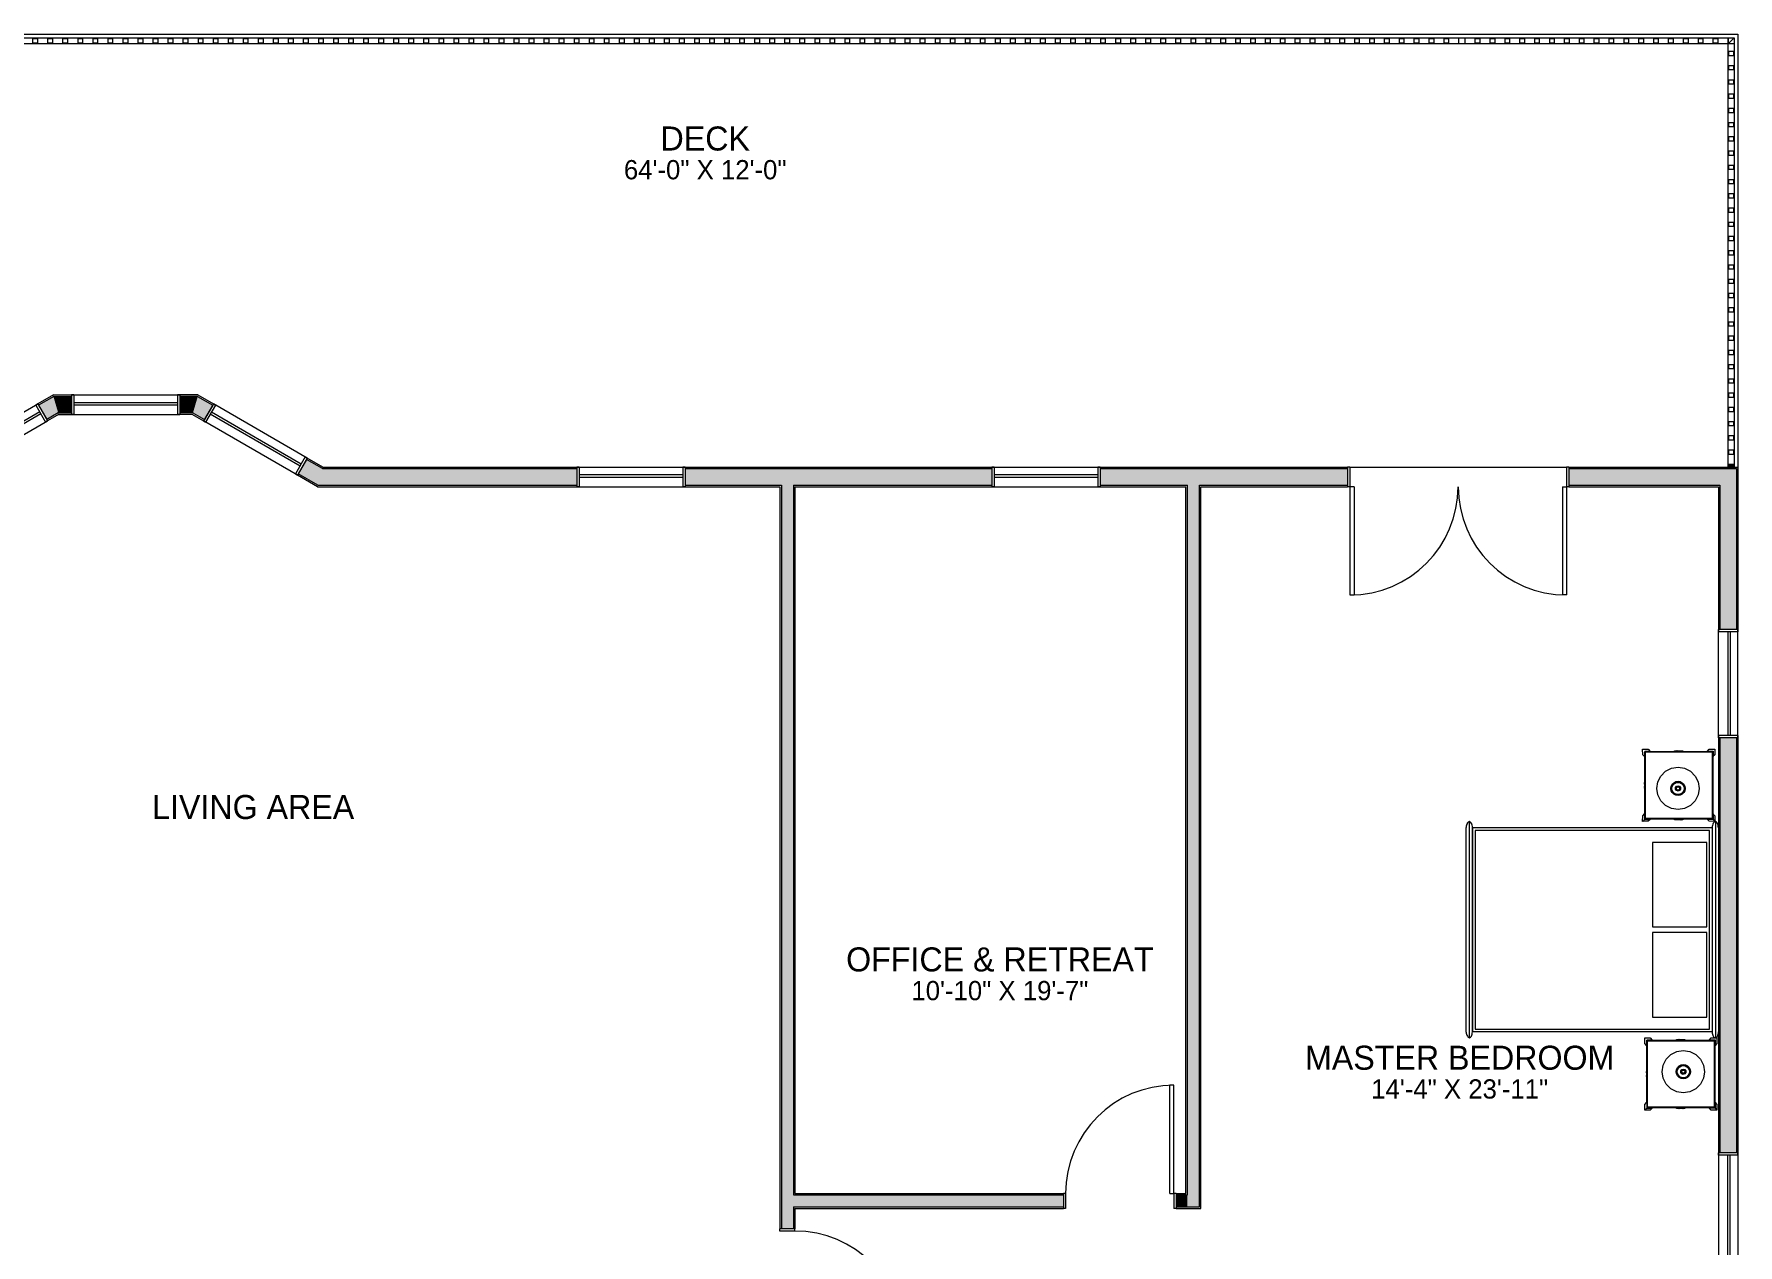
# Model space of a CAD drawing. Header units: inches. Extents: x 99 to 15695, y -7208 to 2559.
# Drawn here: x 10858 to 11424, y -4568 to -4166 of the extents above; entities that cross this region are included whole.
import ezdxf

# ---------------------------------------------------------------- set-up
doc = ezdxf.new("R2010")
doc.units = ezdxf.units.IN
doc.header["$LTSCALE"] = 96
doc.header["$MEASUREMENT"] = 0
for name, color, linetype, lineweight in [('Common', 4, 'Continuous', 5), ('Doors', 5, 'Continuous', 5), ('Room Labels', 7, 'Continuous', 18), ('Stair', 190, 'Continuous', 18), ('Walls_  Normal', 6, 'Continuous', 13), ('Windows', 5, 'Continuous', 5)]:
    doc.layers.add(name, color=color, linetype=linetype, lineweight=lineweight)
for name, color, linetype, lineweight, true_color in [('Electrical', 7, 'Continuous', 20, 0xff0a0a), ('Furniture_ Interior', 7, 'Continuous', 25, 0x8080c0), ('Hatch', 7, 'Continuous', 0, 0x919191)]:
    doc.layers.add(name, color=color, linetype=linetype, lineweight=lineweight, true_color=true_color)
doc.styles.get("Standard").update_dxf_attribs({"font": 'arial.ttf'})

# ---------------------------------------------------------------- blocks, each defined once
blk = doc.blocks.new('-Ready to Use Furn_Tables_Oriental Box Chest')
at = {"layer": 'Furniture_ Interior', "color": 163, "lineweight": 0, "true_color": 0x8080c0, "transparency": 33554687}
for p, q in [((12.34, 25.43), (13.03, 26.06)), ((-12.45, 12.41), (-12.45, 13.75)), ((-12.39, 13.91), (-12.02, 13.91)), ((-12.02, 13.76), (-12.39, 13.76)), ((-12.33, 13.78), (-12.34, 13.79)), ((-12.34, 13.75), (-12.34, 12.41)), ((-12.34, 12.37), (-12.33, 12.38)), ((-12.32, 13.77), (-12.32, 13.77)), ((-12.31, 12.4), (-12.02, 12.4)), ((-12.3, 13.77), (-12.3, 13.77)), ((11.99, 13.91), (12.37, 13.91)), ((12.37, 13.76), (11.99, 13.76)), ((11.99, 12.4), (12.37, 12.4)), ((12.24, 13.76), (12.24, 12.4)), ((12.28, 13.77), (12.28, 13.77)), ((12.28, 12.39), (12.28, 12.39)), ((12.29, 13.78), (12.32, 13.79)), ((12.3, 13.77), (12.3, 13.77)), ((12.31, 12.4), (12.3, 12.4)), ((12.3, 12.39), (12.3, 12.39)), ((12.32, 13.79), (12.31, 13.78)), ((12.31, 12.41), (12.31, 13.75)), ((12.31, 12.38), (12.32, 12.37)), ((12.32, 12.52), (12.32, 13.64)), ((12.33, 13.9), (12.34, 13.9)), ((12.43, 14.49), (12.43, 13.9)), ((12.43, 13.75), (12.43, 12.41)), ((-12.45, 11.57), (-12.45, 12.26)), ((-12.02, 12.25), (-12.39, 12.25)), ((-12.35, 12.26), (-12.37, 12.26)), ((-12.34, 12.25), (-12.34, 11.57)), ((12.37, 12.25), (11.99, 12.25)), ((12.31, 11.57), (12.31, 12.25)), ((12.34, 12.26), (12.33, 12.26)), ((12.43, 12.26), (12.43, 11.57)), ((-12.26, 2.68), (-12.26, 0.78)), ((-10.35, 0.78), (-12.26, 0.78)), ((-3.06, 0.97), (-3.06, 1.07)), ((-1.19, 0.87), (-1.19, 0.97)), ((1.17, 0.97), (1.17, 0.87)), ((3.04, 1.07), (3.04, 0.97)), ((12.34, 0.72), (12.34, 2.68))]:
    blk.add_line(p, q, dxfattribs=at)
at = {"layer": 'Furniture_ Interior', "lineweight": 0, "transparency": 33554687}
for p, q in [((-2.92, 0.97), (-2.92, 1.07)), ((2.9, 1.07), (2.9, 0.97))]:
    blk.add_line(p, q, dxfattribs=at)
at = {"layer": 'Furniture_ Interior', "color": 163, "lineweight": 0, "true_color": 0x8080c0, "transparency": 33554687}
for points in [[(-12.26, 23.39), (-12.36, 23.39), (-13.01, 24.04), (-13.03, 26.06), (-11, 26.04), (-10.35, 25.39), (-10.35, 25.29), (10.35, 25.29), (10.35, 25.39), (11, 26.04), (13.03, 26.06), (13.01, 24.04), (12.36, 23.39), (12.25, 23.39), (12.25, 2.68), (12.36, 2.68), (13.01, 2.03), (13.03, 0), (11, 0.03), (10.35, 0.68), (10.35, 0.78), (-10.35, 0.78), (-10.35, 0.68), (-11, 0.03), (-13.03, 0), (-13.01, 2.03), (-12.26, 2.68)], [(-12.47, 13.84), (-12.46, 13.87), (-12.43, 13.9), (-12.39, 13.91), (-12.36, 13.9), (-12.33, 13.87), (-12.32, 13.84), (-12.33, 13.8), (-12.36, 13.77), (-12.39, 13.76), (-12.43, 13.77), (-12.46, 13.8)], [(-12.47, 12.32), (-12.46, 12.36), (-12.43, 12.39), (-12.39, 12.4), (-12.36, 12.39), (-12.33, 12.36), (-12.32, 12.32), (-12.33, 12.29), (-12.36, 12.26), (-12.39, 12.25), (-12.43, 12.26), (-12.46, 12.29)], [(-12.34, 13.79), (-12.32, 13.78)], [(12.32, 12.37), (12.29, 12.38)], [(12.33, 13.77), (12.31, 13.8), (12.3, 13.84), (12.31, 13.87), (12.33, 13.9), (12.37, 13.91), (12.41, 13.9), (12.44, 13.87), (12.45, 13.84), (12.44, 13.8), (12.41, 13.77), (12.37, 13.76)], [(12.33, 12.26), (12.31, 12.29), (12.3, 12.32), (12.31, 12.36), (12.33, 12.39), (12.37, 12.4), (12.41, 12.39), (12.44, 12.36), (12.45, 12.32), (12.44, 12.29), (12.41, 12.26), (12.37, 12.25)], [(12.34, 13.64), (12.32, 13.64), (12.31, 13.65), (12.32, 13.65), (12.34, 13.66), (12.37, 13.66), (12.4, 13.66), (12.42, 13.65), (12.43, 13.65), (12.42, 13.64), (12.4, 13.64), (12.37, 13.64)]]:
    blk.add_lwpolyline(points, close=True, dxfattribs=at)
for points in [[(-12.02, 23.43), (-12.37, 23.43), (-12.37, 25.43), (-10.37, 25.43), (-10.37, 25.08)], [(11.99, 25.08), (11.99, 1.07), (-12.02, 1.07), (-12.02, 25.08), (11.99, 25.08)], [(10.34, 25.08), (10.34, 25.43), (12.34, 25.43), (12.34, 23.43), (11.99, 23.43)], [(-12.31, 13.76), (-12.32, 13.76), (-12.35, 13.75), (-12.39, 13.74), (-12.44, 13.75), (-12.47, 13.76), (-12.49, 13.77), (-12.49, 13.88), (-12.47, 13.89), (-12.44, 13.9), (-12.42, 13.9)], [(-12.49, 13.77), (-12.47, 13.78), (-12.45, 13.79)], [(-12.42, 12.26), (-12.44, 12.26), (-12.47, 12.27), (-12.49, 12.28), (-12.49, 12.39), (-12.47, 12.4), (-12.44, 12.41), (-12.39, 12.42), (-12.35, 12.41), (-12.32, 12.4), (-12.3, 12.39), (-12.3, 12.39)], [(-12.47, 12.38), (-12.45, 12.37), (-12.47, 12.38), (-12.49, 12.39)], [(-12.45, 13.79), (-12.46, 13.78), (-12.47, 13.77), (-12.46, 13.76), (-12.43, 13.75), (-12.39, 13.75), (-12.36, 13.75), (-12.33, 13.76), (-12.33, 13.76)], [(-12.32, 12.39), (-12.32, 12.39), (-12.33, 12.4), (-12.36, 12.41), (-12.39, 12.41), (-12.43, 12.41), (-12.46, 12.4), (-12.47, 12.39), (-12.46, 12.38), (-12.45, 12.37)], [(-12.45, 13.9), (-12.45, 14.49), (-12.44, 14.51), (-12.42, 14.53), (-12.39, 14.53), (-12.37, 14.53), (-12.35, 14.51), (-12.35, 13.9), (-12.37, 13.9)], [(-12.32, 12.38), (-12.34, 12.37), (-12.32, 12.38)], [(12.46, 13.77), (12.45, 13.76), (12.42, 13.75), (12.37, 13.74), (12.33, 13.75), (12.29, 13.76), (12.29, 13.76)], [(12.29, 12.4), (12.29, 12.4), (12.33, 12.41), (12.37, 12.42), (12.42, 12.41), (12.45, 12.4), (12.46, 12.39)], [(12.31, 13.76), (12.3, 13.76), (12.31, 13.76), (12.33, 13.75), (12.37, 13.75), (12.41, 13.75), (12.44, 13.76), (12.45, 13.77), (12.44, 13.78), (12.42, 13.79)], [(12.42, 12.37), (12.44, 12.38), (12.45, 12.39), (12.44, 12.4), (12.41, 12.41), (12.37, 12.41), (12.33, 12.41), (12.31, 12.4), (12.3, 12.4)], [(12.31, 13.91), (12.32, 14.51), (12.34, 14.53), (12.37, 14.53), (12.4, 14.53), (12.42, 14.51), (12.43, 14.49)], [(12.32, 13.59), (12.31, 13.08), (12.32, 12.52)], [(12.32, 12.41), (12.32, 12.51), (12.31, 12.51), (12.32, 12.52), (12.34, 12.52), (12.37, 12.52), (12.4, 12.52), (12.42, 12.52), (12.43, 12.51), (12.42, 12.51), (12.4, 12.5), (12.37, 12.5), (12.34, 12.5), (12.32, 12.51), (12.32, 12.41), (12.32, 12.51)], [(12.43, 13.79), (12.45, 13.78), (12.46, 13.77), (12.46, 13.88), (12.45, 13.89), (12.42, 13.9), (12.4, 13.9)], [(12.45, 12.38), (12.43, 12.37), (12.45, 12.38), (12.46, 12.39), (12.46, 12.28), (12.45, 12.27), (12.42, 12.26), (12.4, 12.26)], [(-12.34, 11.57), (-12.35, 11.54), (-12.37, 11.52), (-12.39, 11.52), (-12.42, 11.52), (-12.44, 11.54), (-12.45, 11.57)], [(12.24, 12.25), (12.24, 2.68), (11.99, 2.68)], [(12.43, 11.57), (12.42, 11.54), (12.4, 11.52), (12.37, 11.52), (12.34, 11.52), (12.32, 11.54), (12.31, 11.57)], [(3.39, 1.07), (3.39, 0.97), (-3.41, 0.97), (-3.41, 1.07)], [(1.77, 0.97), (1.77, 0.87), (-1.79, 0.87), (-1.79, 0.97)], [(-0.76, 0.97), (-0.76, 0.77), (-0.78, 0.72), (-0.81, 0.69), (-0.86, 0.67), (-0.91, 0.67), (-0.96, 0.69), (-1, 0.72), (-1.01, 0.77), (-1.01, 0.97)], [(-0.41, 0.82), (-0.41, 0.72), (-0.42, 0.7), (-0.44, 0.68), (-0.46, 0.67), (-0.56, 0.67), (-0.59, 0.68), (-0.61, 0.7), (-0.61, 0.72), (-0.61, 0.82)], [(0.59, 0.82), (0.59, 0.72), (0.58, 0.7), (0.56, 0.68), (0.54, 0.67), (0.44, 0.67), (0.41, 0.68), (0.39, 0.7), (0.39, 0.72), (0.39, 0.82)], [(0.99, 0.97), (0.99, 0.77), (0.98, 0.72), (0.94, 0.69), (0.89, 0.67), (0.84, 0.67), (0.79, 0.69), (0.75, 0.72), (0.74, 0.77), (0.74, 0.97)], [(10.34, 1.07), (10.34, 0.72), (12.34, 0.72), (13.02, 0.05)]]:
    blk.add_lwpolyline(points, dxfattribs=at)
blk = doc.blocks.new('Beds_Queen_Queen (freesia)')
at = {"layer": 'Furniture_ Interior', "color": 163, "lineweight": 0, "true_color": 0x8080c0, "transparency": 33554687}
for p, q in [((-35.9, 82.85), (35.96, 82.85)), ((-33.9, 83.81), (34.11, 83.81)), ((-33.01, 80.89), (-33.01, 2.95)), ((33.08, 80.89), (-33.01, 80.89)), ((-0.88, 79.95), (-29.02, 79.95)), ((-29.02, 79.95), (-29.02, 61.95)), ((-0.88, 61.95), (-0.88, 79.95)), ((29.09, 79.95), (0.95, 79.95)), ((0.95, 79.95), (0.95, 61.95)), ((29.09, 61.95), (29.09, 79.95)), ((33.08, 2.95), (33.08, 80.89)), ((-29.02, 61.95), (-0.88, 61.95)), ((0.95, 61.95), (29.09, 61.95)), ((-35.99, 1.02), (35.87, 1.02)), ((34.04, 0), (-34.01, 0)), ((-33.9, 2.04), (34.12, 2.04)), ((-33.01, 2.95), (33.08, 2.95))]:
    blk.add_line(p, q, dxfattribs=at)
blk.add_lwpolyline([(34.02, 2.02), (-33.92, 2.02), (-33.92, 81.76), (34.02, 81.76)], close=True, dxfattribs=at)
for centre, radius, start, end in [((-35.03, 82.59), 0.964, 115.0772, 165), ((-34.87, 83.13), 1.13, 195, 242.2658), ((-33.9, 80.17), 3.64, 90, 115.0771), ((-33.92, 84.94), 3.17, 242.2658, 270), ((34.02, 80.5), 3.33, 64.0412, 90), ((34.02, 84.65), 2.9, 270, 298.9264), ((34.85, 83.14), 1.18, 298.9264, 345), ((35.05, 82.61), 0.974, 15, 64.0412), ((-34.99, 0.75), 1.04, 116.0153, 164.9998), ((-34.84, 1.38), 1.17, 194.9999, 241.0997), ((-33.9, -1.48), 3.53, 89.9999, 116.0151), ((-34.01, 2.87), 2.87, 241.1, 270.0001), ((34, -1.3), 3.33, 64.0412, 90), ((34.04, 2.78), 2.78, 270, 299.522), ((34.82, 1.41), 1.21, 299.522, 344.9999), ((35.03, 0.82), 0.974, 14.9997, 64.0412)]:
    blk.add_arc(centre, radius, start, end, dxfattribs=at)
blk = doc.blocks.new('Lighting (interior)_Lamps_Table Lamps_Vase Lamp')
at = {"layer": 'Electrical', "lineweight": 0, "transparency": 33554687}
for points in [[(-6.69, 4.86), (-7.03, 7.03), (-6.69, 9.2), (-5.69, 11.16), (-4.13, 12.72), (-2.17, 13.72), (0, 14.06), (2.17, 13.72), (4.13, 12.72), (5.69, 11.16), (6.69, 9.2), (7.03, 7.03), (6.69, 4.86), (5.69, 2.9), (4.13, 1.34), (2.17, 0.34), (0, 0), (-2.17, 0.34), (-4.13, 1.34), (-5.69, 2.9)], [(-1.92, 5.63), (-2.26, 6.3), (-2.38, 7.03), (-2.26, 7.77), (-1.92, 8.43), (-1.4, 8.95), (-0.73, 9.29), (0, 9.41), (0.73, 9.29), (1.4, 8.95), (1.92, 8.43), (2.26, 7.77), (2.38, 7.03), (2.26, 6.3), (1.92, 5.63), (1.4, 5.11), (0.73, 4.77), (0, 4.66), (-0.73, 4.77), (-1.4, 5.11)], [(-1.65, 5.84), (-1.93, 6.4), (-2.03, 7.03), (-1.93, 7.66), (-1.65, 8.23), (-1.2, 8.68), (-0.63, 8.97), (0, 9.07), (0.63, 8.97), (1.2, 8.68), (1.65, 8.23), (1.93, 7.66), (2.03, 7.03), (1.93, 6.4), (1.65, 5.84), (1.2, 5.39), (0.63, 5.1), (0, 5), (-0.63, 5.1), (-1.2, 5.39)], [(-0.85, 6.75), (-0.85, 7.31), (-0.53, 7.76), (0, 7.93), (0.53, 7.76), (0.85, 7.31), (0.85, 6.75), (0.53, 6.31), (0, 6.14), (-0.53, 6.31)], [(-0.48, 6.8), (-0.54, 7.03), (-0.48, 7.26), (-0.33, 7.45), (-0.12, 7.55), (0.12, 7.55), (0.33, 7.45), (0.48, 7.26), (0.54, 7.03), (0.48, 6.8), (0.33, 6.61), (0.12, 6.51), (-0.12, 6.51), (-0.33, 6.61)]]:
    blk.add_lwpolyline(points, close=True, dxfattribs=at)
blk = doc.blocks.new('TWO_BED')
at = {"layer": 'Electrical', "transparency": 33554687, "rotation": 180}
for p in [(-13.42, 54.09), (-11.65, -40.1)]:
    blk.add_blockref('Lighting (interior)_Lamps_Table Lamps_Vase Lamp', p, dxfattribs=at)
at = {"layer": 'Furniture_ Interior', "transparency": 33554687, "xscale": 0.9208633303642273, "yscale": 0.9212383031845092, "rotation": 270.0000000000001}
for p in [(-25.18, 48.11), (-24.5, -47.89)]:
    blk.add_blockref('-Ready to Use Furn_Tables_Oriental Box Chest', p, dxfattribs=at)
at = {"layer": 'Furniture_ Interior', "transparency": 33554687, "rotation": 270.0000000000001}
blk.add_blockref('Beds_Queen_Queen (freesia)', (-83.81, 0.11), dxfattribs=at)
blk = doc.blocks.new('*U265')
at = {"layer": 'Stair', "ltscale": 0.4, "transparency": 33554687}
blk.add_lwpolyline([(-0.75, -0.75), (-0.75, 0.75), (0.75, 0.75), (0.75, -0.75)], close=True, dxfattribs=at)
blk = doc.blocks.new('*U266')
at = {"layer": 'Common', "color": 0, "linetype": 'ByBlock', "lineweight": -2, "transparency": 16777216}
for p in [(-390, 0), (-385, 0), (-380, 0), (-375, 0), (-370, 0), (-365, 0), (-360, 0), (-355, 0), (-350, 0), (-345, 0), (-340, 0), (-335, 0), (-330, 0), (-325, 0), (-320, 0), (-315, 0), (-310, 0), (-305, 0), (-300, 0), (-295, 0), (-290, 0), (-285, 0), (-280, 0), (-275, 0), (-270, 0), (-265, 0), (-260, 0), (-255, 0), (-250, 0), (-245, 0), (-240, 0), (-235, 0), (-230, 0), (-225, 0), (-220, 0), (-215, 0), (-210, 0), (-205, 0), (-200, 0), (-195, 0), (-190, 0), (-185, 0), (-180, 0), (-175, 0), (-170, 0), (-165, 0), (-160, 0), (-155, 0), (-150, 0), (-145, 0), (-140, 0), (-135, 0), (-130, 0), (-125, 0), (-120, 0), (-115, 0), (-110, 0), (-105, 0), (-100, 0), (-95, 0), (-90, 0), (-85, 0), (-80, 0), (-75, 0), (-70, 0), (-65, 0), (-60, 0), (-55, 0), (-50, 0), (-45, 0), (-40, 0), (-35, 0), (-30, 0), (-25, 0), (-20, 0), (-15, 0), (-10, 0), (-5, 0), (0, 0)]:
    blk.add_blockref('*U265', p, dxfattribs=at)

msp = doc.modelspace()

# ---------------------------------------------------------------- linework, layer by layer
at = {"layer": 'Doors', "transparency": 33554687}
for p, q in [((11295, -4309.85), (11294.25, -4309.85)), ((11294.25, -4309.85), (11294.25, -4316.35)), ((11295, -4309.85), (11295, -4316.35)), ((11295, -4309.85), (11367, -4309.85)), ((11367.75, -4309.85), (11367, -4309.85)), ((11367, -4309.85), (11367, -4316.35)), ((11367.75, -4309.85), (11367.75, -4316.35)), ((11295, -4316.35), (11294.25, -4316.35)), ((11295, -4316.35), (11295, -4352.35)), ((11296.38, -4316.35), (11295, -4316.35)), ((11296.38, -4316.35), (11296.38, -4352.35)), ((11365.63, -4316.35), (11365.63, -4352.35)), ((11365.63, -4316.35), (11367, -4316.35)), ((11367.75, -4316.35), (11367, -4316.35)), ((11367, -4316.35), (11367, -4352.35)), ((11295, -4352.35), (11296.38, -4352.35)), ((11367, -4352.35), (11365.63, -4352.35)), ((11235.13, -4551.35), (11235.13, -4515.35)), ((11236.5, -4515.35), (11235.13, -4515.35)), ((11236.5, -4551.35), (11236.5, -4515.35)), ((11200.5, -4551.35), (11199.75, -4551.35)), ((11199.75, -4551.35), (11199.75, -4556.35)), ((11200.5, -4551.35), (11200.5, -4556.35)), ((11235.13, -4551.35), (11236.5, -4551.35)), ((11237.25, -4551.35), (11236.5, -4551.35)), ((11236.5, -4551.35), (11236.5, -4556.35)), ((11237.25, -4551.35), (11237.25, -4556.35)), ((11200.5, -4556.35), (11199.75, -4556.35)), ((11237.25, -4556.35), (11236.5, -4556.35)), ((11105.5, -4563.85), (11105.5, -4563.1)), ((11110.5, -4563.1), (11105.5, -4563.1)), ((11110.5, -4563.85), (11105.5, -4563.85)), ((11110.5, -4563.85), (11110.5, -4563.1))]:
    msp.add_line(p, q, dxfattribs=at)
for centre, start, end in [((11295, -4316.35), 270, 0), ((11367, -4316.35), 180, 270), ((11236.5, -4551.35), 90, 180), ((11110.5, -4599.85), 0, 90)]:
    msp.add_arc(centre, 36, start, end, dxfattribs=at)
at = {"layer": 'Hatch', "transparency": 33554687}
for points in [[(10864.25, -4286.28), (10859.05, -4289.28), (10865.61, -4291.85), (10861.8, -4294.05)], [(10864, -4286.35), (10870, -4286.35), (10865.61, -4291.85), (10870, -4291.85)], [(10912, -4286.35), (10906, -4286.35), (10910.39, -4291.85), (10906, -4291.85)], [(10911.75, -4286.28), (10916.95, -4289.28), (10910.39, -4291.85), (10914.2, -4294.05)], [(10953.44, -4310.35), (10948.12, -4307.28), (10951.96, -4315.85), (10945.37, -4312.05)], [(10953.44, -4310.35), (11038, -4310.35), (10951.96, -4315.85), (11038, -4315.85)], [(11074, -4310.35), (11176, -4310.35), (11074, -4315.85), (11176, -4315.85)], [(11212, -4310.35), (11294.25, -4310.35), (11212, -4315.85), (11294.25, -4315.85)], [(11367.75, -4310.35), (11423.5, -4310.35), (11367.75, -4315.85), (11423.5, -4315.85)], [(11110, -4315.85), (11110, -4563.1), (11106, -4315.85), (11106, -4563.1)], [(11241, -4555.85), (11241, -4315.85), (11245, -4555.85), (11245, -4315.85)], [(11423.5, -4315.85), (11424, -4363.85), (11418, -4315.85), (11418, -4363.85)], [(11423.5, -4399.85), (11423.5, -4537.85), (11418, -4399.85), (11418, -4537.85)], [(11110, -4551.85), (11199.75, -4551.85), (11110, -4555.85), (11199.75, -4555.85)], [(11237.25, -4551.85), (11241, -4551.85), (11237.25, -4555.85), (11241, -4555.85)]]:
    msp.add_solid(points, dxfattribs=at)
at = {"layer": 'Stair', "ltscale": 0.4, "transparency": 33554687}
for p, q in [((10654.5, -4165.85), (11424, -4165.85)), ((11424, -4165.85), (11424, -4309.85))]:
    msp.add_line(p, q, dxfattribs=at)
for points in [[(10655.75, -4167.1), (11420.75, -4167.1), (11420.75, -4169.1), (10657.75, -4169.1)], [(11252.14, -4168.85), (11252.14, -4167.35), (11253.64, -4167.35), (11253.64, -4168.85)], [(11257.08, -4168.85), (11257.08, -4167.35), (11258.58, -4167.35), (11258.58, -4168.85)], [(11262.03, -4168.85), (11262.03, -4167.35), (11263.53, -4167.35), (11263.53, -4168.85)], [(11266.97, -4168.85), (11266.97, -4167.35), (11268.47, -4167.35), (11268.47, -4168.85)], [(11271.92, -4168.85), (11271.92, -4167.35), (11273.42, -4167.35), (11273.42, -4168.85)], [(11276.86, -4168.85), (11276.86, -4167.35), (11278.36, -4167.35), (11278.36, -4168.85)], [(11281.81, -4168.85), (11281.81, -4167.35), (11283.31, -4167.35), (11283.31, -4168.85)], [(11286.75, -4168.85), (11286.75, -4167.35), (11288.25, -4167.35), (11288.25, -4168.85)], [(11291.69, -4168.85), (11291.69, -4167.35), (11293.19, -4167.35), (11293.19, -4168.85)], [(11296.64, -4168.85), (11296.64, -4167.35), (11298.14, -4167.35), (11298.14, -4168.85)], [(11301.58, -4168.85), (11301.58, -4167.35), (11303.08, -4167.35), (11303.08, -4168.85)], [(11306.53, -4168.85), (11306.53, -4167.35), (11308.03, -4167.35), (11308.03, -4168.85)], [(11311.47, -4168.85), (11311.47, -4167.35), (11312.97, -4167.35), (11312.97, -4168.85)], [(11316.42, -4168.85), (11316.42, -4167.35), (11317.92, -4167.35), (11317.92, -4168.85)], [(11321.36, -4168.85), (11321.36, -4167.35), (11322.86, -4167.35), (11322.86, -4168.85)], [(11326.31, -4168.85), (11326.31, -4167.35), (11327.81, -4167.35), (11327.81, -4168.85)], [(11331.25, -4169.1), (11331.25, -4167.1), (11333.25, -4167.1), (11333.25, -4169.1)], [(11336.69, -4168.85), (11336.69, -4167.35), (11338.19, -4167.35), (11338.19, -4168.85)], [(11341.64, -4168.85), (11341.64, -4167.35), (11343.14, -4167.35), (11343.14, -4168.85)], [(11346.58, -4168.85), (11346.58, -4167.35), (11348.08, -4167.35), (11348.08, -4168.85)], [(11351.53, -4168.85), (11351.53, -4167.35), (11353.03, -4167.35), (11353.03, -4168.85)], [(11356.47, -4168.85), (11356.47, -4167.35), (11357.97, -4167.35), (11357.97, -4168.85)], [(11361.42, -4168.85), (11361.42, -4167.35), (11362.92, -4167.35), (11362.92, -4168.85)], [(11366.36, -4168.85), (11366.36, -4167.35), (11367.86, -4167.35), (11367.86, -4168.85)], [(11371.31, -4168.85), (11371.31, -4167.35), (11372.81, -4167.35), (11372.81, -4168.85)], [(11376.25, -4168.85), (11376.25, -4167.35), (11377.75, -4167.35), (11377.75, -4168.85)], [(11381.19, -4168.85), (11381.19, -4167.35), (11382.69, -4167.35), (11382.69, -4168.85)], [(11386.14, -4168.85), (11386.14, -4167.35), (11387.64, -4167.35), (11387.64, -4168.85)], [(11391.08, -4168.85), (11391.08, -4167.35), (11392.58, -4167.35), (11392.58, -4168.85)], [(11396.03, -4168.85), (11396.03, -4167.35), (11397.53, -4167.35), (11397.53, -4168.85)], [(11400.97, -4168.85), (11400.97, -4167.35), (11402.47, -4167.35), (11402.47, -4168.85)], [(11405.92, -4168.85), (11405.92, -4167.35), (11407.42, -4167.35), (11407.42, -4168.85)], [(11410.86, -4168.85), (11410.86, -4167.35), (11412.36, -4167.35), (11412.36, -4168.85)], [(11415.81, -4168.85), (11415.81, -4167.35), (11417.31, -4167.35), (11417.31, -4168.85)], [(11422.75, -4167.1), (11422.75, -4169.1), (11420.75, -4169.1), (11420.75, -4167.1)], [(11422.75, -4167.1), (11422.75, -4309.85), (11420.75, -4309.85), (11420.75, -4169.1)], [(11421, -4171.55), (11422.5, -4171.55), (11422.5, -4173.05), (11421, -4173.05)], [(11421, -4176.29), (11422.5, -4176.29), (11422.5, -4177.79), (11421, -4177.79)], [(11421, -4181.02), (11422.5, -4181.02), (11422.5, -4182.52), (11421, -4182.52)], [(11421, -4185.76), (11422.5, -4185.76), (11422.5, -4187.26), (11421, -4187.26)], [(11421, -4190.49), (11422.5, -4190.49), (11422.5, -4191.99), (11421, -4191.99)], [(11421, -4195.23), (11422.5, -4195.23), (11422.5, -4196.73), (11421, -4196.73)], [(11421, -4199.96), (11422.5, -4199.96), (11422.5, -4201.46), (11421, -4201.46)], [(11421, -4204.7), (11422.5, -4204.7), (11422.5, -4206.2), (11421, -4206.2)], [(11421, -4209.43), (11422.5, -4209.43), (11422.5, -4210.93), (11421, -4210.93)], [(11421, -4214.16), (11422.5, -4214.16), (11422.5, -4215.66), (11421, -4215.66)], [(11421, -4218.9), (11422.5, -4218.9), (11422.5, -4220.4), (11421, -4220.4)], [(11421, -4223.63), (11422.5, -4223.63), (11422.5, -4225.13), (11421, -4225.13)], [(11421, -4228.37), (11422.5, -4228.37), (11422.5, -4229.87), (11421, -4229.87)], [(11421, -4233.1), (11422.5, -4233.1), (11422.5, -4234.6), (11421, -4234.6)], [(11421, -4237.84), (11422.5, -4237.84), (11422.5, -4239.34), (11421, -4239.34)], [(11421, -4242.57), (11422.5, -4242.57), (11422.5, -4244.07), (11421, -4244.07)], [(11421, -4247.3), (11422.5, -4247.3), (11422.5, -4248.8), (11421, -4248.8)], [(11421, -4252.04), (11422.5, -4252.04), (11422.5, -4253.54), (11421, -4253.54)], [(11421, -4256.77), (11422.5, -4256.77), (11422.5, -4258.27), (11421, -4258.27)], [(11421, -4261.51), (11422.5, -4261.51), (11422.5, -4263.01), (11421, -4263.01)], [(11421, -4266.24), (11422.5, -4266.24), (11422.5, -4267.74), (11421, -4267.74)], [(11421, -4270.98), (11422.5, -4270.98), (11422.5, -4272.48), (11421, -4272.48)], [(11421, -4275.71), (11422.5, -4275.71), (11422.5, -4277.21), (11421, -4277.21)], [(11421, -4280.45), (11422.5, -4280.45), (11422.5, -4281.95), (11421, -4281.95)], [(11421, -4285.18), (11422.5, -4285.18), (11422.5, -4286.68), (11421, -4286.68)], [(11421, -4289.91), (11422.5, -4289.91), (11422.5, -4291.41), (11421, -4291.41)], [(11421, -4294.65), (11422.5, -4294.65), (11422.5, -4296.15), (11421, -4296.15)], [(11421, -4299.38), (11422.5, -4299.38), (11422.5, -4300.88), (11421, -4300.88)], [(11421, -4304.12), (11422.5, -4304.12), (11422.5, -4305.62), (11421, -4305.62)], [(11420.75, -4309.85), (11420.75, -4308.85), (11422.75, -4308.85), (11422.75, -4309.85)]]:
    msp.add_lwpolyline(points, close=True, dxfattribs=at)
for points in [[(11420.75, -4308.85), (11422.75, -4308.85), (11420.75, -4308.85), (11420.75, -4309.85)], [(11420.75, -4309.85), (11422.75, -4308.85), (11420.75, -4309.85), (11422.75, -4309.85)]]:
    msp.add_solid(points, dxfattribs=at)
at = {"layer": 'Walls_  Normal', "linetype": 'Continuous', "transparency": 33554687}
for p, q in [((10864, -4285.85), (10858.8, -4288.85)), ((10864.13, -4286.35), (10859.05, -4289.28)), ((10864, -4285.85), (10870, -4285.85)), ((10864.13, -4286.35), (10870, -4286.35)), ((10870, -4285.85), (10870, -4292.35)), ((10870, -4286.35), (10870, -4291.85)), ((10906, -4285.85), (10906, -4292.35)), ((10912, -4285.85), (10906, -4285.85)), ((10906, -4286.35), (10906, -4291.85)), ((10911.87, -4286.35), (10906, -4286.35)), ((10911.87, -4286.35), (10916.95, -4289.28)), ((10912, -4285.85), (10917.2, -4288.85)), ((10858.8, -4288.85), (10862.05, -4294.48)), ((10859.05, -4289.28), (10861.8, -4294.05)), ((10865.61, -4291.85), (10861.8, -4294.05)), ((10865.74, -4292.35), (10862.05, -4294.48)), ((10865.61, -4291.85), (10870, -4291.85)), ((10865.74, -4292.35), (10870, -4292.35)), ((10910.39, -4291.85), (10906, -4291.85)), ((10910.26, -4292.35), (10906, -4292.35)), ((10910.26, -4292.35), (10913.95, -4294.48)), ((10910.39, -4291.85), (10914.2, -4294.05)), ((10917.2, -4288.85), (10913.95, -4294.48)), ((10916.95, -4289.28), (10914.2, -4294.05)), ((10948.37, -4306.85), (10945.12, -4312.48)), ((10948.12, -4307.28), (10945.37, -4312.05)), ((10953.44, -4310.35), (10948.12, -4307.28)), ((10953.57, -4309.85), (10948.37, -4306.85)), ((10953.44, -4310.35), (11038, -4310.35)), ((10953.57, -4309.85), (11038, -4309.85)), ((11038, -4309.85), (11038, -4316.35)), ((11038, -4310.35), (11038, -4315.85)), ((11074, -4309.85), (11176, -4309.85)), ((11074, -4309.85), (11074, -4316.35)), ((11074, -4310.35), (11176, -4310.35)), ((11074, -4310.35), (11074, -4315.85)), ((11176, -4309.85), (11176, -4316.35)), ((11176, -4310.35), (11176, -4315.85)), ((11212, -4309.85), (11294.25, -4309.85)), ((11212, -4309.85), (11212, -4316.35)), ((11212, -4310.35), (11294.25, -4310.35)), ((11212, -4310.35), (11212, -4315.85)), ((11294.25, -4309.85), (11294.25, -4316.35)), ((11294.25, -4310.35), (11294.25, -4315.85)), ((11367.75, -4309.85), (11424, -4309.85)), ((11367.75, -4309.85), (11367.75, -4316.35)), ((11367.75, -4310.35), (11423.5, -4310.35)), ((11367.75, -4310.35), (11367.75, -4315.85)), ((11423.5, -4310.35), (11423.5, -4363.85)), ((11424, -4309.85), (11424, -4363.85)), ((10951.83, -4316.35), (10945.12, -4312.48)), ((10951.96, -4315.85), (10945.37, -4312.05)), ((10951.96, -4315.85), (11038, -4315.85)), ((11074, -4315.85), (11106, -4315.85)), ((11106, -4315.85), (11106, -4563.1)), ((11110, -4315.85), (11176, -4315.85)), ((11110, -4315.85), (11110, -4551.85)), ((11212, -4315.85), (11241, -4315.85)), ((11241, -4551.85), (11241, -4315.85)), ((11245, -4315.85), (11294.25, -4315.85)), ((11245, -4555.85), (11245, -4315.85)), ((11367.75, -4315.85), (11418, -4315.85)), ((11418, -4315.85), (11418, -4363.85)), ((10951.83, -4316.35), (11038, -4316.35)), ((11074, -4316.35), (11105.5, -4316.35)), ((11105.5, -4316.35), (11105.5, -4563.1)), ((11110.5, -4316.35), (11176, -4316.35)), ((11110.5, -4316.35), (11110.5, -4551.35)), ((11212, -4316.35), (11240.5, -4316.35)), ((11240.5, -4551.35), (11240.5, -4316.35)), ((11245.5, -4316.35), (11294.25, -4316.35)), ((11245.5, -4556.35), (11245.5, -4316.35)), ((11367.75, -4316.35), (11417.5, -4316.35)), ((11417.5, -4316.35), (11417.5, -4363.85)), ((11424, -4363.85), (11417.5, -4363.85)), ((11423.5, -4363.85), (11418, -4363.85)), ((11424, -4399.85), (11417.5, -4399.85)), ((11417.5, -4399.85), (11417.5, -4537.85)), ((11423.5, -4399.85), (11418, -4399.85)), ((11418, -4399.85), (11418, -4537.85)), ((11423.5, -4399.85), (11423.5, -4537.85)), ((11424, -4399.85), (11424, -4537.85)), ((11424, -4537.85), (11417.5, -4537.85)), ((11423.5, -4537.85), (11418, -4537.85)), ((11110, -4551.85), (11199.75, -4551.85)), ((11110.5, -4551.35), (11199.75, -4551.35)), ((11199.75, -4551.35), (11199.75, -4556.35)), ((11199.75, -4551.85), (11199.75, -4555.85)), ((11237.25, -4551.35), (11240.5, -4551.35)), ((11237.25, -4551.35), (11237.25, -4556.35)), ((11237.25, -4551.85), (11241, -4551.85)), ((11237.25, -4551.85), (11237.25, -4555.85)), ((11110, -4555.85), (11110, -4563.1)), ((11110, -4555.85), (11199.75, -4555.85)), ((11110.5, -4556.35), (11110.5, -4563.1)), ((11110.5, -4556.35), (11199.75, -4556.35)), ((11237.25, -4555.85), (11241, -4555.85)), ((11237.25, -4556.35), (11245.5, -4556.35)), ((11241, -4555.85), (11245, -4555.85)), ((11110.5, -4563.1), (11105.5, -4563.1)), ((11110, -4563.1), (11106, -4563.1))]:
    msp.add_line(p, q, dxfattribs=at)
at = {"layer": 'Windows', "transparency": 33554687}
for p, q in [((10870, -4285.85), (10906, -4285.85)), ((10870.75, -4285.85), (10870, -4285.85)), ((10870, -4285.85), (10870, -4292.35)), ((10870.75, -4285.85), (10870.75, -4292.35)), ((10906, -4285.85), (10905.25, -4285.85)), ((10905.25, -4285.85), (10905.25, -4292.35)), ((10906, -4285.85), (10906, -4292.35)), ((10827.63, -4306.85), (10858.8, -4288.85)), ((10859.45, -4291.48), (10829.58, -4308.73)), ((10859.85, -4292.17), (10829.98, -4309.42)), ((10858.8, -4288.85), (10858.15, -4289.23)), ((10858.15, -4289.23), (10861.4, -4294.86)), ((10858.8, -4288.85), (10862.05, -4294.48)), ((10870, -4292.35), (10906, -4292.35)), ((10870.75, -4292.35), (10870, -4292.35)), ((10905.25, -4288.45), (10870.75, -4288.45)), ((10905.25, -4289.25), (10870.75, -4289.25)), ((10906, -4292.35), (10905.25, -4292.35)), ((10917.2, -4288.85), (10913.95, -4294.48)), ((10917.85, -4289.23), (10914.6, -4294.86)), ((10916.15, -4292.17), (10946.02, -4309.42)), ((10916.55, -4291.48), (10946.42, -4308.73)), ((10948.37, -4306.85), (10917.2, -4288.85)), ((10917.2, -4288.85), (10917.85, -4289.23)), ((10830.88, -4312.48), (10862.05, -4294.48)), ((10862.05, -4294.48), (10861.4, -4294.86)), ((10945.12, -4312.48), (10913.95, -4294.48)), ((10913.95, -4294.48), (10914.6, -4294.86)), ((10947.72, -4306.48), (10944.47, -4312.11)), ((10948.37, -4306.85), (10945.12, -4312.48)), ((10947.72, -4306.48), (10948.37, -4306.85)), ((11038, -4309.85), (11074, -4309.85)), ((11038.75, -4309.85), (11038, -4309.85)), ((11038, -4309.85), (11038, -4316.35)), ((11038.75, -4309.85), (11038.75, -4316.35)), ((11074, -4309.85), (11073.25, -4309.85)), ((11073.25, -4309.85), (11073.25, -4316.35)), ((11074, -4309.85), (11074, -4316.35)), ((11176, -4309.85), (11212, -4309.85)), ((11176.75, -4309.85), (11176, -4309.85)), ((11176, -4309.85), (11176, -4316.35)), ((11176.75, -4309.85), (11176.75, -4316.35)), ((11212, -4309.85), (11211.25, -4309.85)), ((11211.25, -4309.85), (11211.25, -4316.35)), ((11212, -4309.85), (11212, -4316.35)), ((10944.47, -4312.11), (10945.12, -4312.48)), ((11073.25, -4312.45), (11038.75, -4312.45)), ((11073.25, -4313.25), (11038.75, -4313.25)), ((11211.25, -4312.45), (11176.75, -4312.45)), ((11211.25, -4313.25), (11176.75, -4313.25)), ((11038, -4316.35), (11074, -4316.35)), ((11038.75, -4316.35), (11038, -4316.35)), ((11074, -4316.35), (11073.25, -4316.35)), ((11176, -4316.35), (11212, -4316.35)), ((11176.75, -4316.35), (11176, -4316.35)), ((11212, -4316.35), (11211.25, -4316.35)), ((11417.5, -4399.85), (11417.5, -4363.85)), ((11417.5, -4363.85), (11417.5, -4364.6)), ((11424, -4363.85), (11417.5, -4363.85)), ((11424, -4364.6), (11417.5, -4364.6)), ((11420.6, -4364.6), (11420.6, -4399.1)), ((11421.4, -4364.6), (11421.4, -4399.1)), ((11424, -4399.85), (11424, -4363.85)), ((11424, -4363.85), (11424, -4364.6)), ((11417.5, -4399.1), (11417.5, -4399.85)), ((11424, -4399.1), (11417.5, -4399.1)), ((11424, -4399.85), (11417.5, -4399.85)), ((11424, -4399.1), (11424, -4399.85)), ((11417.5, -4537.85), (11417.5, -4573.85)), ((11417.5, -4538.6), (11417.5, -4537.85)), ((11424, -4537.85), (11417.5, -4537.85)), ((11424, -4538.6), (11417.5, -4538.6)), ((11420.6, -4573.1), (11420.6, -4538.6)), ((11421.4, -4573.1), (11421.4, -4538.6)), ((11424, -4537.85), (11424, -4573.85)), ((11424, -4538.6), (11424, -4537.85))]:
    msp.add_line(p, q, dxfattribs=at)

# ---------------------------------------------------------------- block references
at = {"layer": 'Common'}
for name, p in [('*U266', (11247.94, -4168.1)), ('TWO_BED', (11417.5, -4463.75))]:
    msp.add_blockref(name, p, dxfattribs=at)

# ---------------------------------------------------------------- texts
at = {"layer": 'Room Labels', "transparency": 33554687, "attachment_point": 8}
for s, insert, char_height, width in [('\\fChief Blueprint|b0|i0|c0|p0;DECK\\P', (11080.69, -4204.69), 8, 31.04), ('{\\fChief Blueprint|b0|i0|c0|p34;64\'-0" X 12\'-0"}', (11080.69, -4214.24), 6.4, 57.8916), ('{\\fChief Blueprint|b0|i0|c0|p34;LIVING AREA}', (10930.42, -4426.98), 8, 121.9086), ('\\fChief Blueprint|b0|i0|c0|p0;OFFICE & RETREAT\\P', (11178.65, -4477.65), 8, 106.72), ('\\fChief Blueprint|b0|i0|c0|p0;10\'-10" X 19\'-7"\\P', (11178.65, -4487.2), 6.4, 61.632), ('\\fChief Blueprint|b0|i0|c0|p0;MASTER BEDROOM\\P', (11331.5, -4510.34), 8, 107.36), ('\\fChief Blueprint|b0|i0|c0|p0;14\'-4" X 23\'-11"\\P', (11331.5, -4519.9), 6.4, 61.632)]:
    msp.add_mtext(s, dxfattribs=dict(at, insert=insert, char_height=char_height, width=width))

doc.saveas('drawing.dxf')
